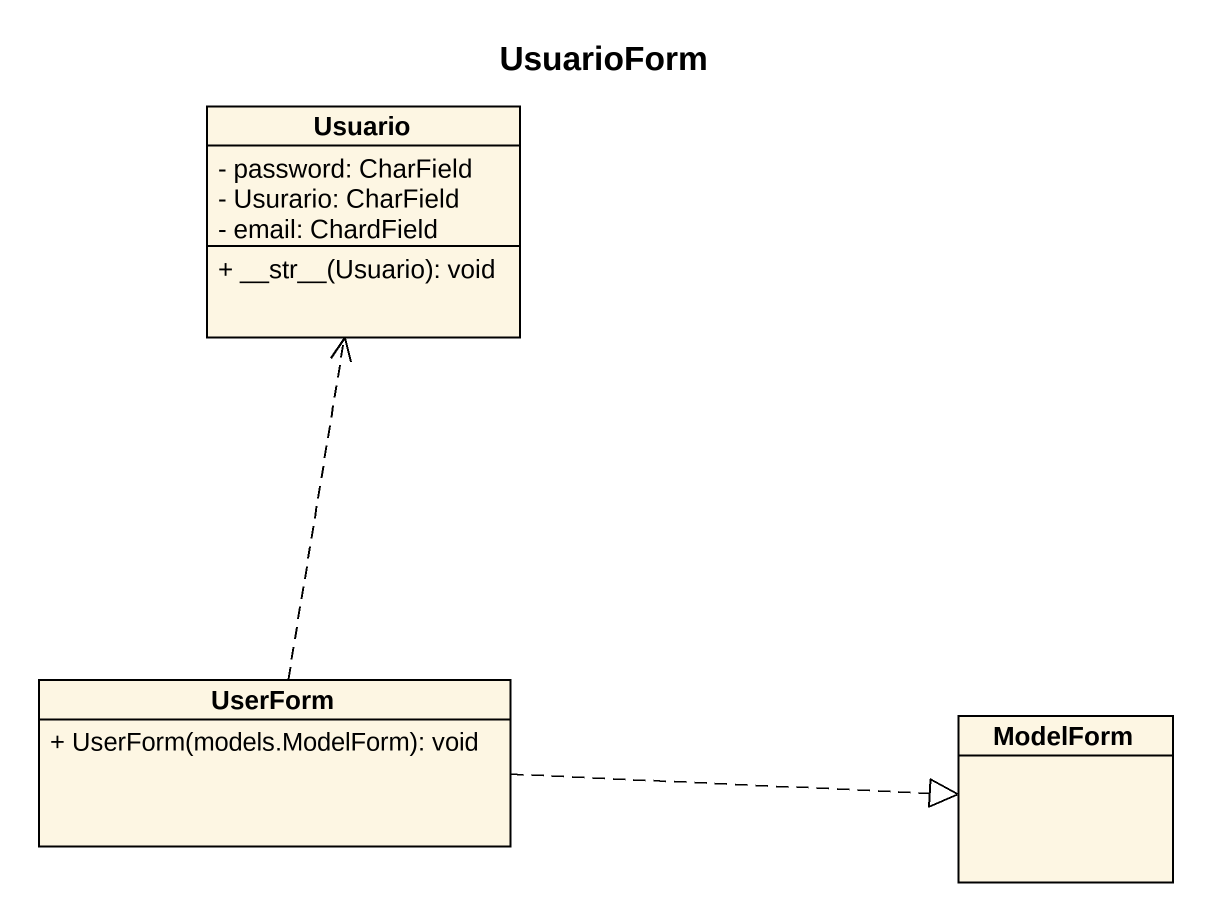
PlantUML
@startuml
title UsuarioForm
hide circle
hide empty members
skinparam classAttributeIconSize 0
class Usuario {
  - password: CharField
  - Usurario: CharField
  - email: ChardField
  + ~__str~__(Usuario): void
}
class UserForm {
  + UserForm(models.ModelForm): void
}
class ModelForm
UserForm .up.> Usuario
UserForm .right.|> ModelForm
@enduml
